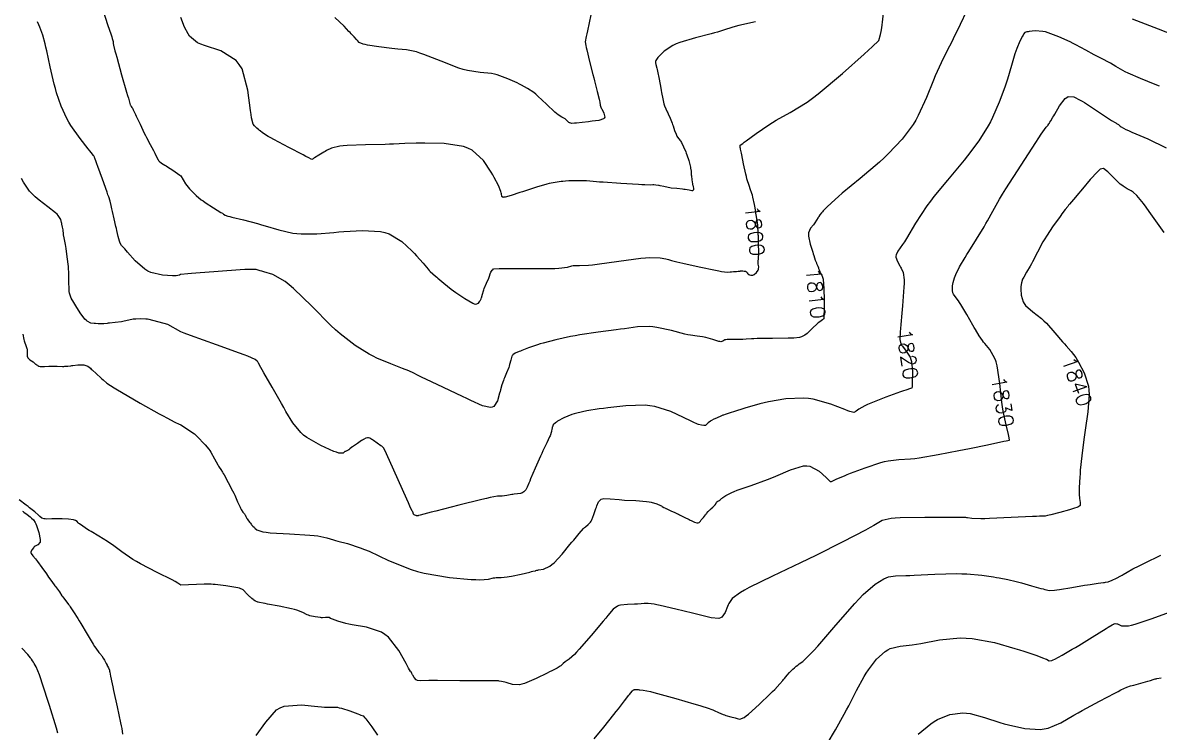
# Model space of a CAD drawing. Header units: metres. Extents: x 837477 to 838477, y 1189014 to 1191014.
# Drawn here: x 837959.8 to 838249.4, y 1189764.5 to 1189945.3 of the extents above; entities that cross this region are included whole.
import ezdxf

# ---------------------------------------------------------------- set-up
doc = ezdxf.new("R2010")
doc.units = ezdxf.units.M
doc.header["$LTSCALE"] = 0.3
doc.layers.add('COTAS 10', color=1, linetype='Continuous')
doc.styles.get("Standard").update_dxf_attribs({"font": 'simplex.shx'})

msp = doc.modelspace()

# ---------------------------------------------------------------- linework, layer by layer
at = {"layer": 'COTAS 10'}
for points, elevation in [([(838200.23, 1189948.242), (838198.599, 1189944.812), (838196.851, 1189941.196), (838196.385, 1189940.248), (838195.926, 1189939.324), (838194.333, 1189936.181), (838192.733, 1189932.828), (838192.271, 1189931.771), (838191.8, 1189930.659), (838190.027, 1189926.181), (838187.967, 1189921.608), (838187.314, 1189920.436), (838186.627, 1189919.305), (838183.846, 1189915.563), (838180.373, 1189911.915), (838179.249, 1189910.844), (838178.053, 1189909.747), (838173.148, 1189905.563), (838168.598, 1189901.812), (838167.626, 1189900.987), (838166.779, 1189900.256), (838164.762, 1189898.386), (838163.743, 1189897.301), (838163.525, 1189897.064), (838163.335, 1189896.854), (838162.881, 1189896.326), (838162.586, 1189895.908), (838162.496, 1189895.769), (838162.403, 1189895.619), (838162.037, 1189894.991), (838161.563, 1189894.255), (838161.403, 1189894.036), (838161.23, 1189893.812), (838160.498, 1189892.949), (838159.987, 1189891.768), (838159.953, 1189891.343), (838159.966, 1189890.876), (838160.401, 1189888.835), (838160.731, 1189887.807), (838161.052, 1189886.807), (838161.201, 1189886.349), (838161.336, 1189885.935), (838161.712, 1189884.812), (838161.98, 1189884.064), (838162.047, 1189883.887), (838162.112, 1189883.722), (838162.321, 1189883.236), (838162.491, 1189882.845), (838162.53, 1189882.741), (838162.567, 1189882.639), (838162.675, 1189882.285), (838162.829, 1189881.869), (838162.896, 1189881.727), (838162.973, 1189881.573), (838163.337, 1189880.924), (838163.69, 1189879.904), (838163.76, 1189879.516), (838163.818, 1189879.083), (838163.927, 1189877.14), (838163.949, 1189875.014), (838163.952, 1189874.465), (838163.954, 1189873.933), (838163.951, 1189872.157), (838163.93, 1189870.794), (838163.92, 1189870.523), (838163.909, 1189870.297), (838163.857, 1189869.864), (838163.715, 1189869.704), (838163.649, 1189869.65), (838163.57, 1189869.591), (838163.185, 1189869.346), (838162.585, 1189868.899), (838162.368, 1189868.712), (838162.132, 1189868.5), (838161.1, 1189867.507), (838160.068, 1189866.511), (838159.831, 1189866.296), (838159.615, 1189866.107), (838159.01, 1189865.642), (838158.521, 1189865.374), (838158.377, 1189865.308), (838158.23, 1189865.246), (838157.67, 1189865.055), (838156.267, 1189864.917), (838155.589, 1189864.889), (838154.785, 1189864.866), (838150.833, 1189864.818), (838146.89, 1189864.778), (838146.092, 1189864.76), (838145.421, 1189864.738), (838144.056, 1189864.633), (838143.241, 1189864.543), (838142.917, 1189864.531), (838142.55, 1189864.524), (838140.868, 1189864.548), (838139.26, 1189864.524), (838138.941, 1189864.488), (838138.675, 1189864.44), (838138.169, 1189864.158), (838137.678, 1189863.991), (838137.422, 1189864.015), (838137.115, 1189864.068), (838135.57, 1189864.515), (838133.819, 1189865.041), (838133.38, 1189865.145), (838132.962, 1189865.232), (838131.622, 1189865.393), (838129.877, 1189865.642), (838129.204, 1189865.784), (838128.45, 1189865.957), (838125.039, 1189866.845), (838121.309, 1189867.648), (838120.353, 1189867.769), (838119.429, 1189867.844), (838116.371, 1189867.749), (838113.109, 1189867.311), (838112.057, 1189867.171), (838110.94, 1189867.023), (838106.371, 1189866.42), (838101.68, 1189865.725), (838100.486, 1189865.519), (838099.338, 1189865.308), (838095.572, 1189864.494), (838092.402, 1189863.661), (838091.63, 1189863.437), (838090.903, 1189863.216), (838088.659, 1189862.44), (838086.956, 1189861.776), (838086.57, 1189861.625), (838086.221, 1189861.487), (838085.273, 1189861.11), (838084.666, 1189860.662), (838084.533, 1189860.481), (838084.415, 1189860.274), (838084.115, 1189859.321), (838083.83, 1189858.148), (838083.721, 1189857.802), (838083.599, 1189857.448), (838083.052, 1189856.095), (838082.485, 1189854.757), (838082.351, 1189854.412), (838082.227, 1189854.078), (838081.864, 1189852.967), (838081.509, 1189851.721), (838081.39, 1189851.302), (838081.263, 1189850.851), (838080.732, 1189848.957), (838079.795, 1189847.478), (838079.412, 1189847.288), (838078.975, 1189847.194), (838076.952, 1189847.648), (838073.977, 1189849.016), (838072.94, 1189849.497), (838071.81, 1189850.023), (838066.961, 1189852.295), (838062.431, 1189854.438), (838061.503, 1189854.883), (838060.716, 1189855.264), (838059.051, 1189856.105), (838057.756, 1189856.701), (838057.203, 1189856.928), (838056.564, 1189857.182), (838053.554, 1189858.322), (838049.999, 1189859.841), (838049.017, 1189860.334), (838048.036, 1189860.858), (838044.503, 1189863.014), (838040.657, 1189865.983), (838039.479, 1189867.021), (838038.252, 1189868.151), (838033.413, 1189873.014), (838028.749, 1189877.58), (838027.632, 1189878.524), (838026.592, 1189879.33), (838023.463, 1189881.084), (838021.207, 1189881.8), (838020.716, 1189881.951), (838020.283, 1189882.082), (838019.202, 1189882.385), (838017.292, 1189882.415), (838016.336, 1189882.374), (838015.196, 1189882.312), (838009.536, 1189881.908), (838003.887, 1189881.44), (838002.754, 1189881.338), (838001.807, 1189881.246), (838000, 1189881.143), (837999.937, 1189881.131), (837999.669, 1189880.954), (837998.852, 1189880.785), (837998.428, 1189880.775), (837997.919, 1189880.78), (837995.366, 1189880.927), (837992.41, 1189881.641), (837991.647, 1189882.003), (837990.907, 1189882.436), (837988.432, 1189884.594), (837986.487, 1189886.785), (837986.082, 1189887.238), (837985.734, 1189887.626), (837984.957, 1189888.474), (837984.577, 1189889.084), (837984.478, 1189889.321), (837984.383, 1189889.589), (837984.064, 1189890.802), (837983.724, 1189892.352), (837983.616, 1189892.831), (837983.501, 1189893.333), (837983.033, 1189895.326), (837982.604, 1189897.138), (837982.514, 1189897.525), (837982.437, 1189897.863), (837982.259, 1189898.671), (837982.163, 1189899.139), (837982.137, 1189899.262), (837982.111, 1189899.383), (837982.019, 1189899.797), (837981.664, 1189900.898), (837981.473, 1189901.452), (837981.241, 1189902.114), (837980.066, 1189905.403), (837978.895, 1189908.649), (837978.666, 1189909.284), (837978.477, 1189909.804), (837978.138, 1189910.727), (837978.063, 1189910.901), (837978.041, 1189910.949), (837978.018, 1189910.996), (837977.93, 1189911.164), (837977.847, 1189911.313), (837977.827, 1189911.347), (837977.808, 1189911.379), (837977.751, 1189911.469), (837977.202, 1189912.174), (837976.874, 1189912.593), (837976.468, 1189913.109), (837974.367, 1189915.78), (837972.041, 1189919.05), (837971.494, 1189919.944), (837970.989, 1189920.832), (837969.517, 1189923.994), (837968.365, 1189927.431), (837968.062, 1189928.491), (837967.766, 1189929.599), (837966.754, 1189933.994), (837965.878, 1189938.101), (837965.668, 1189939.028), (837965.471, 1189939.862), (837964.876, 1189942.116), (837964.146, 1189944.099), (837963.864, 1189944.763), (837963.547, 1189945.477)], 1810), ([(837980.316, 1189948.067), (837981.39, 1189944.845), (837982.264, 1189942.227), (837982.429, 1189941.707), (837982.562, 1189941.275), (837982.767, 1189940.454), (837982.776, 1189940.166), (837982.785, 1189940.069), (837982.797, 1189939.966), (837982.865, 1189939.532), (837983.238, 1189938.087), (837983.442, 1189937.346), (837983.691, 1189936.456), (837984.952, 1189932.011), (837986.214, 1189927.598), (837986.462, 1189926.728), (837986.667, 1189926.011), (837987.04, 1189924.695), (837987.147, 1189924.388), (837987.183, 1189924.308), (837987.222, 1189924.23), (837987.389, 1189923.966), (837987.581, 1189923.675), (837987.636, 1189923.581), (837987.692, 1189923.481), (837987.903, 1189923.067), (837988.301, 1189922.231), (837988.476, 1189921.863), (837988.678, 1189921.437), (837989.641, 1189919.406), (837990.738, 1189917.143), (837991.025, 1189916.569), (837991.304, 1189916.019), (837992.253, 1189914.226), (837993.042, 1189912.746), (837993.221, 1189912.393), (837993.384, 1189912.065), (837993.827, 1189911.085), (837994.23, 1189910.343), (837994.367, 1189910.164), (837994.514, 1189909.998), (837995.137, 1189909.494), (837996, 1189908.961), (837996.299, 1189908.776), (837996.623, 1189908.574), (837998.012, 1189907.71), (837999.814, 1189906.433), (838000, 1189906.286), (838001.26, 1189904.222), (838002.266, 1189902.957), (838002.552, 1189902.631), (838002.84, 1189902.315), (838003.906, 1189901.26), (838005.248, 1189900.179), (838005.711, 1189899.847), (838006.213, 1189899.5), (838008.353, 1189898.126), (838010.273, 1189896.938), (838010.636, 1189896.707), (838010.926, 1189896.52), (838011.362, 1189896.197), (838012.044, 1189895.989), (838012.488, 1189895.874), (838013.044, 1189895.733), (838015.975, 1189895.014), (838019.585, 1189894.088), (838020.569, 1189893.816), (838021.547, 1189893.537), (838025.019, 1189892.476), (838028.589, 1189891.656), (838029.627, 1189891.53), (838030.688, 1189891.447), (838034.698, 1189891.514), (838039.015, 1189891.857), (838040.268, 1189891.948), (838041.546, 1189892.039), (838046.373, 1189892.354), (838050.942, 1189892.104), (838052.059, 1189891.838), (838053.111, 1189891.486), (838056.373, 1189889.506), (838058.938, 1189887.114), (838059.55, 1189886.503), (838060.12, 1189885.915), (838061.828, 1189883.974), (838063.069, 1189882.464), (838063.345, 1189882.147), (838063.592, 1189881.873), (838064.241, 1189881.249), (838064.95, 1189880.681), (838065.236, 1189880.443), (838065.559, 1189880.17), (838067.048, 1189878.893), (838068.925, 1189877.376), (838069.492, 1189876.951), (838070.081, 1189876.525), (838072.381, 1189874.97), (838074.408, 1189873.833), (838074.824, 1189873.671), (838075.178, 1189873.575), (838075.933, 1189873.778), (838076.236, 1189874.337), (838076.304, 1189874.465), (838076.366, 1189874.582), (838076.533, 1189874.909), (838076.663, 1189875.244), (838076.7, 1189875.367), (838076.739, 1189875.502), (838076.886, 1189876.1), (838077.141, 1189876.943), (838077.248, 1189877.234), (838077.371, 1189877.549), (838077.944, 1189878.893), (838078.502, 1189880.17), (838078.614, 1189880.443), (838078.707, 1189880.681), (838078.893, 1189881.249), (838078.983, 1189881.569), (838079.016, 1189881.652), (838079.053, 1189881.731), (838079.216, 1189881.996), (838079.401, 1189882.229), (838079.451, 1189882.289), (838079.502, 1189882.348), (838079.683, 1189882.543), (838081.146, 1189882.665), (838082.005, 1189882.678), (838083.061, 1189882.682), (838088.513, 1189882.619), (838094.151, 1189882.606), (838095.324, 1189882.642), (838096.328, 1189882.694), (838098.556, 1189883.025), (838099.713, 1189883.353), (838100.043, 1189883.404), (838100.377, 1189883.437), (838101.616, 1189883.411), (838103.92, 1189883.493), (838104.925, 1189883.595), (838106.089, 1189883.73), (838111.616, 1189884.502), (838117.23, 1189885.24), (838118.448, 1189885.353), (838119.52, 1189885.428), (838122.175, 1189885.369), (838123.651, 1189885.079), (838123.979, 1189885.007), (838124.272, 1189884.939), (838125.042, 1189884.724), (838126.454, 1189884.354), (838127.153, 1189884.187), (838127.986, 1189883.993), (838132.105, 1189883.063), (838136.254, 1189882.184), (838137.105, 1189882.022), (838137.827, 1189881.896), (838139.36, 1189881.736), (838140.01, 1189881.796), (838140.175, 1189881.808), (838140.334, 1189881.819), (838140.855, 1189881.844), (838141.332, 1189881.867), (838141.464, 1189881.876), (838141.595, 1189881.887), (838142.067, 1189881.94), (838142.483, 1189881.992), (838142.579, 1189882.003), (838142.667, 1189882.013), (838142.914, 1189882.034), (838143.133, 1189882.037), (838143.203, 1189882.035), (838143.276, 1189882.032), (838143.574, 1189882.009), (838143.857, 1189881.954), (838143.922, 1189881.929), (838143.981, 1189881.902), (838144.144, 1189881.77), (838144.275, 1189881.605), (838144.314, 1189881.557), (838144.354, 1189881.507), (838144.507, 1189881.315), (838144.728, 1189881.134), (838144.812, 1189881.091), (838144.905, 1189881.05), (838145.319, 1189880.927), (838145.819, 1189880.965), (838145.966, 1189881.026), (838146.116, 1189881.108), (838146.69, 1189881.589), (838147.145, 1189882.197), (838147.22, 1189882.36), (838147.273, 1189882.521), (838147.283, 1189883.083), (838147.193, 1189883.766), (838147.184, 1189884.004), (838147.184, 1189884.035), (838147.181, 1189884.262), (838147.226, 1189885.369), (838147.292, 1189886.458), (838147.302, 1189886.705), (838147.309, 1189886.928), (838147.303, 1189887.538), (838147.275, 1189888.132), (838147.268, 1189888.345), (838147.261, 1189888.581), (838147.237, 1189889.608), (838147.212, 1189890.708), (838147.204, 1189890.988), (838147.197, 1189891.259), (838147.167, 1189892.149), (838147.105, 1189893.071), (838147.077, 1189893.361), (838147.044, 1189893.666), (838146.885, 1189894.893), (838146.668, 1189896.323), (838146.597, 1189896.757), (838146.523, 1189897.206), (838146.217, 1189898.964), (838145.818, 1189900.8), (838145.685, 1189901.298), (838145.542, 1189901.793), (838145.155, 1189902.926), (838144.943, 1189903.543), (838144.308, 1189905.475), (838144.142, 1189906.083), (838143.98, 1189906.723), (838143.431, 1189909.301), (838143.001, 1189911.57), (838142.914, 1189912.015), (838142.841, 1189912.382), (838142.694, 1189913.045), (838142.648, 1189913.167), (838142.64, 1189913.193), (838142.632, 1189913.215), (838142.618, 1189913.264), (838142.614, 1189913.337), (838142.612, 1189913.374), (838142.61, 1189913.419), (838142.602, 1189913.642), (838142.595, 1189913.868), (838142.594, 1189913.915), (838142.594, 1189913.956), (838142.595, 1189914.044), (838143.217, 1189914.531), (838143.608, 1189914.823), (838144.094, 1189915.183), (838146.639, 1189917.049), (838149.897, 1189919.27), (838150.833, 1189919.852), (838151.784, 1189920.421), (838155.339, 1189922.359), (838159.601, 1189925.017), (838160.997, 1189926.039), (838162.487, 1189927.185), (838168.649, 1189932.359), (838174.184, 1189937.291), (838175.279, 1189938.285), (838176.183, 1189939.117), (838177.869, 1189940.78), (838178.348, 1189942.312), (838178.492, 1189943.062), (838178.641, 1189943.953), (838179.22, 1189948.345)], 1800), ([(838146.512, 1189945.529), (838142.19, 1189944.524), (838141.269, 1189944.292), (838140.466, 1189944.08), (838138.563, 1189943.478), (838136.753, 1189942.877), (838136.01, 1189942.666), (838135.162, 1189942.435), (838131.227, 1189941.437), (838127.186, 1189940.224), (838126.271, 1189939.856), (838125.445, 1189939.476), (838123.199, 1189937.989), (838121.852, 1189936.668), (838121.593, 1189936.393), (838121.383, 1189936.156), (838121.037, 1189935.627), (838121.021, 1189935.359), (838121.02, 1189935.287), (838121.021, 1189935.216), (838121.035, 1189934.965), (838121.056, 1189934.763), (838121.062, 1189934.722), (838121.067, 1189934.687), (838121.084, 1189934.616), (838121.11, 1189934.552), (838121.121, 1189934.522), (838121.134, 1189934.487), (838121.194, 1189934.315), (838121.347, 1189933.66), (838121.418, 1189933.32), (838121.502, 1189932.911), (838121.911, 1189930.861), (838122.353, 1189928.575), (838122.458, 1189928.017), (838122.556, 1189927.492), (838122.848, 1189925.866), (838123.114, 1189924.614), (838123.195, 1189924.325), (838123.279, 1189924.06), (838123.612, 1189923.312), (838124, 1189922.589), (838124.12, 1189922.34), (838124.244, 1189922.069), (838124.737, 1189920.918), (838125.23, 1189919.661), (838125.355, 1189919.325), (838125.475, 1189918.994), (838125.865, 1189917.841), (838126.236, 1189916.847), (838126.344, 1189916.616), (838126.455, 1189916.405), (838126.871, 1189915.803), (838127.33, 1189915.188), (838127.467, 1189914.968), (838127.608, 1189914.727), (838128.152, 1189913.68), (838128.699, 1189912.416), (838128.842, 1189912.039), (838128.982, 1189911.65), (838129.453, 1189910.146), (838129.816, 1189908.769), (838129.886, 1189908.459), (838129.944, 1189908.181), (838130.047, 1189907.435), (838130.093, 1189906.769), (838130.116, 1189906.541), (838130.143, 1189906.294), (838130.276, 1189905.245), (838130.425, 1189904.251), (838130.462, 1189904.039), (838130.497, 1189903.854), (838130.609, 1189903.415), (838130.682, 1189903.146), (838130.693, 1189903.069), (838130.7, 1189902.99), (838130.692, 1189902.696), (838130.499, 1189902.493), (838130.39, 1189902.473), (838130.256, 1189902.468), (838129.569, 1189902.578), (838128.578, 1189902.772), (838128.252, 1189902.819), (838127.904, 1189902.865), (838126.464, 1189903.007), (838124.984, 1189903.159), (838124.611, 1189903.211), (838124.255, 1189903.267), (838123.104, 1189903.504), (838122.16, 1189903.727), (838121.935, 1189903.774), (838121.726, 1189903.816), (838121.099, 1189903.914), (838120.577, 1189903.949), (838120.432, 1189903.949), (838120.288, 1189903.947), (838119.768, 1189903.906), (838118.283, 1189903.926), (838117.531, 1189903.962), (838116.63, 1189904.01), (838112.143, 1189904.294), (838107.622, 1189904.607), (838106.7, 1189904.674), (838105.92, 1189904.733), (838104.297, 1189904.876), (838103.39, 1189904.95), (838103.063, 1189904.966), (838102.702, 1189904.979), (838101.124, 1189905.01), (838099.57, 1189905.008), (838099.224, 1189905.001), (838098.914, 1189904.991), (838098.102, 1189904.928), (838097.419, 1189904.841), (838097.191, 1189904.815), (838096.946, 1189904.788), (838095.922, 1189904.686), (838094.421, 1189904.413), (838093.875, 1189904.28), (838093.274, 1189904.121), (838090.636, 1189903.337), (838087.829, 1189902.446), (838087.122, 1189902.219), (838086.445, 1189902.001), (838084.254, 1189901.286), (838082.668, 1189900.837), (838082.373, 1189900.786), (838082.14, 1189900.768), (838081.817, 1189900.971), (838081.738, 1189901.652), (838081.657, 1189901.935), (838081.552, 1189902.259), (838080.962, 1189903.771), (838079.918, 1189905.834), (838079.526, 1189906.505), (838079.089, 1189907.22), (838077.14, 1189910.162), (838074.243, 1189912.788), (838073.209, 1189913.304), (838072.075, 1189913.728), (838067.14, 1189914.495), (838062.204, 1189914.597), (838061.069, 1189914.601), (838060.034, 1189914.596), (838057.136, 1189914.491), (838054.238, 1189914.335), (838053.204, 1189914.298), (838052.069, 1189914.263), (838047.136, 1189914.157), (838042.402, 1189913.972), (838041.393, 1189913.888), (838040.515, 1189913.789), (838038.436, 1189913.31), (838037.194, 1189912.688), (838036.844, 1189912.499), (838036.491, 1189912.302), (838035.194, 1189911.528), (838034.126, 1189910.863), (838033.916, 1189910.735), (838033.744, 1189910.631), (838033.436, 1189910.457), (838032.492, 1189910.913), (838031.92, 1189911.205), (838031.213, 1189911.57), (838027.535, 1189913.489), (838023.739, 1189915.513), (838022.956, 1189915.944), (838022.291, 1189916.319), (838020.858, 1189917.208), (838020.232, 1189917.706), (838020.075, 1189917.835), (838019.926, 1189917.96), (838019.444, 1189918.381), (838019.03, 1189918.785), (838018.923, 1189918.9), (838018.82, 1189919.015), (838018.475, 1189919.444), (838018.074, 1189921.037), (838017.935, 1189921.888), (838017.784, 1189922.916), (838017.139, 1189928.107), (838015.634, 1189933.504), (838014.94, 1189934.661), (838014.127, 1189935.672), (838010.193, 1189938.107), (838006.08, 1189939.486), (838005.155, 1189939.832), (838004.322, 1189940.161), (838002.251, 1189941.868), (838001.925, 1189942.408), (838000.984, 1189944.111), (838000, 1189946.597)], 1790), ([(838104.517, 1189947.304), (838103.638, 1189943.215), (838103.466, 1189942.402), (838103.326, 1189941.727), (838103.078, 1189940.44), (838103.22, 1189939.435), (838103.326, 1189938.938), (838103.46, 1189938.345), (838104.181, 1189935.414), (838105.03, 1189932.083), (838105.244, 1189931.238), (838105.449, 1189930.426), (838106.114, 1189927.777), (838106.607, 1189925.757), (838106.704, 1189925.343), (838106.783, 1189924.992), (838106.927, 1189924.247), (838107.086, 1189923.733), (838107.175, 1189923.527), (838107.284, 1189923.294), (838107.838, 1189922.221), (838108.053, 1189921.174), (838107.947, 1189920.957), (838107.77, 1189920.771), (838106.532, 1189920.363), (838104.843, 1189920.164), (838104.381, 1189920.11), (838103.922, 1189920.057), (838102.286, 1189919.868), (838100.894, 1189919.719), (838100.589, 1189919.69), (838100.319, 1189919.667), (838099.634, 1189919.632), (838099.173, 1189919.737), (838099.044, 1189919.803), (838098.915, 1189919.885), (838098.443, 1189920.313), (838097.95, 1189920.772), (838097.808, 1189920.874), (838097.662, 1189920.964), (838097.115, 1189921.198), (838096.178, 1189921.802), (838095.787, 1189922.126), (838095.338, 1189922.518), (838093.244, 1189924.499), (838091.002, 1189926.596), (838090.461, 1189927.06), (838089.954, 1189927.474), (838088.408, 1189928.551), (838086.83, 1189929.385), (838086.303, 1189929.646), (838085.736, 1189929.92), (838083.361, 1189931.017), (838080.683, 1189931.981), (838079.926, 1189932.17), (838079.162, 1189932.325), (838076.343, 1189932.607), (838073.068, 1189933.081), (838072.015, 1189933.357), (838070.899, 1189933.697), (838066.343, 1189935.447), (838061.973, 1189937.206), (838060.975, 1189937.55), (838060.068, 1189937.832), (838057.556, 1189938.338), (838055.314, 1189938.518), (838054.578, 1189938.596), (838053.791, 1189938.685), (838050.532, 1189939.11), (838047.58, 1189939.591), (838046.986, 1189939.717), (838046.49, 1189939.84), (838045.508, 1189940.254), (838045.099, 1189940.705), (838044.964, 1189940.851), (838044.82, 1189941.005), (838044.222, 1189941.636), (838043.432, 1189942.477), (838043.167, 1189942.764), (838042.883, 1189943.074), (838041.69, 1189944.387), (838039.313, 1189946.618)], 1780), ([(838255.049, 1189941.317), (838249.179, 1189943.656), (838242.577, 1189946.219)], 1810), ([(838249.4, 1189929.117), (838248.325, 1189929.555), (838244.6, 1189931.07), (838241.436, 1189932.429), (838240.715, 1189932.767), (838240.062, 1189933.089), (838238.261, 1189934.116), (838236.952, 1189934.955), (838236.608, 1189935.158), (838236.273, 1189935.349), (838235.126, 1189935.934), (838233.775, 1189936.601), (838233.309, 1189936.844), (838232.804, 1189937.112), (838230.65, 1189938.288), (838228.13, 1189939.627), (838227.394, 1189939.997), (838226.641, 1189940.367), (838223.785, 1189941.699), (838221.05, 1189942.735), (838220.373, 1189942.917), (838219.732, 1189943.054), (838217.708, 1189943.172), (838216.219, 1189943.003), (838215.915, 1189942.958), (838215.658, 1189942.916), (838215.121, 1189942.77), (838214.783, 1189942.354), (838214.652, 1189942.14), (838214.504, 1189941.883), (838213.835, 1189940.6), (838213.032, 1189938.692), (838212.8, 1189938.041), (838212.564, 1189937.338), (838211.678, 1189934.356), (838210.651, 1189930.905), (838210.326, 1189929.906), (838209.984, 1189928.888), (838208.604, 1189925.053), (838206.889, 1189921.133), (838206.336, 1189920.06), (838205.749, 1189918.993), (838203.348, 1189915.187), (838200.529, 1189911.36), (838199.68, 1189910.28), (838198.8, 1189909.191), (838195.37, 1189905.187), (838191.922, 1189901.025), (838191.03, 1189899.837), (838190.165, 1189898.634), (838187.269, 1189894.163), (838184.927, 1189890.297), (838184.412, 1189889.476), (838183.955, 1189888.764), (838182.787, 1189887.091), (838182.281, 1189886.095), (838182.241, 1189885.808), (838182.246, 1189885.517), (838182.625, 1189884.426), (838183.25, 1189883.321), (838183.409, 1189883.02), (838183.562, 1189882.722), (838184.063, 1189881.664), (838184.328, 1189879.719), (838184.331, 1189878.861), (838184.305, 1189877.866), (838183.957, 1189873.118), (838183.788, 1189871.271), (838183.522, 1189868.368), (838183.44, 1189867.371), (838183.376, 1189866.511), (838183.283, 1189864.557), (838183.541, 1189863.462), (838183.698, 1189863.145), (838183.892, 1189862.822), (838184.902, 1189861.605), (838185.901, 1189860.041), (838186.088, 1189859.5), (838186.236, 1189858.912), (838186.45, 1189856.397), (838186.406, 1189853.219), (838186.395, 1189852.451), (838186.33, 1189852.226), (838186.29, 1189852.179), (838186.24, 1189852.14), (838185.982, 1189852.054), (838184.822, 1189851.686), (838184.204, 1189851.469), (838183.457, 1189851.202), (838179.688, 1189849.82), (838175.828, 1189848.32), (838175.024, 1189847.978), (838174.335, 1189847.668), (838172.799, 1189846.816), (838172.13, 1189846.286), (838171.986, 1189846.18), (838171.86, 1189846.091), (838171.557, 1189845.916), (838170.54, 1189846.209), (838169.965, 1189846.416), (838169.262, 1189846.678), (838165.66, 1189848.075), (838161.204, 1189849.351), (838159.962, 1189849.535), (838158.717, 1189849.646), (838154.189, 1189849.436), (838149.827, 1189848.658), (838148.686, 1189848.41), (838147.575, 1189848.148), (838143.8, 1189847.087), (838140.84, 1189846.134), (838140.241, 1189845.941), (838139.738, 1189845.779), (838138.719, 1189845.447), (838138.285, 1189845.292), (838138.152, 1189845.24), (838138.012, 1189845.185), (838137.456, 1189844.953), (838136.854, 1189844.69), (838136.684, 1189844.614), (838136.514, 1189844.537), (838135.886, 1189844.249), (838135.279, 1189843.928), (838135.121, 1189843.83), (838134.967, 1189843.728), (838134.446, 1189843.328), (838134.036, 1189842.968), (838133.952, 1189842.892), (838133.881, 1189842.825), (838133.73, 1189842.669), (838133.529, 1189842.621), (838133.425, 1189842.624), (838133.302, 1189842.633), (838132.685, 1189842.722), (838131.931, 1189842.909), (838131.721, 1189842.98), (838131.51, 1189843.059), (838130.743, 1189843.413), (838129.375, 1189844.087), (838128.785, 1189844.368), (838128.104, 1189844.69), (838124.879, 1189846.19), (838120.805, 1189847.496), (838119.588, 1189847.695), (838118.332, 1189847.823), (838113.473, 1189847.696), (838108.83, 1189847.136), (838107.71, 1189846.99), (838106.662, 1189846.849), (838103.473, 1189846.371), (838100.919, 1189845.821), (838100.27, 1189845.634), (838099.646, 1189845.431), (838097.606, 1189844.571), (838096.054, 1189843.711), (838095.738, 1189843.509), (838095.471, 1189843.322), (838094.92, 1189842.774), (838094.726, 1189842.33), (838094.685, 1189842.208), (838094.649, 1189842.087), (838094.565, 1189841.656), (838094.516, 1189841.268), (838094.503, 1189841.175), (838094.489, 1189841.087), (838094.437, 1189840.821), (838094.225, 1189840.292), (838094.111, 1189840.038), (838093.972, 1189839.738), (838093.267, 1189838.268), (838092.297, 1189836.194), (838091.99, 1189835.514), (838091.667, 1189834.786), (838090.362, 1189831.775), (838089.184, 1189829.011), (838088.94, 1189828.44), (838088.732, 1189827.953), (838088.28, 1189826.893), (838088.021, 1189826.407), (838087.935, 1189826.281), (838087.844, 1189826.159), (838087.462, 1189825.749), (838086.961, 1189825.429), (838086.794, 1189825.364), (838086.615, 1189825.308), (838085.868, 1189825.192), (838084.944, 1189825.108), (838084.654, 1189825.073), (838084.349, 1189825.033), (838083.124, 1189824.845), (838081.951, 1189824.672), (838081.678, 1189824.641), (838081.429, 1189824.618), (838080.718, 1189824.594), (838078.864, 1189824.259), (838077.894, 1189824.039), (838076.726, 1189823.764), (838070.857, 1189822.313), (838064.998, 1189820.826), (838063.835, 1189820.528), (838062.872, 1189820.281), (838061.056, 1189819.801), (838060.611, 1189819.679), (838060.512, 1189819.657), (838060.425, 1189819.641), (838060.199, 1189819.623), (838060.028, 1189819.658), (838059.975, 1189819.675), (838059.92, 1189819.695), (838059.703, 1189819.791), (838059.514, 1189819.889), (838059.478, 1189819.909), (838059.448, 1189819.927), (838059.397, 1189819.969), (838059.392, 1189819.993), (838059.39, 1189820.005), (838059.388, 1189820.027), (838059.38, 1189820.056), (838059.375, 1189820.067), (838059.369, 1189820.079), (838059.336, 1189820.133), (838059.3, 1189820.194), (838059.291, 1189820.21), (838059.283, 1189820.225), (838059.258, 1189820.28), (838059.237, 1189820.341), (838059.231, 1189820.361), (838059.225, 1189820.383), (838059.201, 1189820.472), (838059.158, 1189820.583), (838059.14, 1189820.618), (838059.119, 1189820.655), (838059.021, 1189820.805), (838058.397, 1189822.125), (838058.045, 1189822.9), (838057.615, 1189823.852), (838055.416, 1189828.769), (838053.207, 1189833.704), (838052.771, 1189834.668), (838052.411, 1189835.457), (838051.748, 1189836.853), (838051.391, 1189837.209), (838051.225, 1189837.343), (838051.03, 1189837.491), (838050.082, 1189838.156), (838049.1, 1189838.811), (838048.883, 1189838.954), (838048.691, 1189839.08), (838048.196, 1189839.396), (838047.834, 1189839.522), (838047.725, 1189839.527), (838047.613, 1189839.521), (838047.176, 1189839.392), (838046.57, 1189839.065), (838046.351, 1189838.934), (838046.109, 1189838.784), (838045.052, 1189838.096), (838044.027, 1189837.395), (838043.807, 1189837.238), (838043.614, 1189837.097), (838043.144, 1189836.718), (838042.84, 1189836.474), (838042.752, 1189836.417), (838042.661, 1189836.365), (838042.319, 1189836.216), (838041.959, 1189836.044), (838041.858, 1189835.978), (838041.757, 1189835.903), (838041.383, 1189835.565), (838040.282, 1189835.628), (838039.722, 1189835.807), (838039.051, 1189836.055), (838035.703, 1189837.532), (838032.129, 1189839.591), (838031.315, 1189840.206), (838030.577, 1189840.84), (838028.544, 1189843.291), (838026.804, 1189846.252), (838026.25, 1189847.207), (838025.665, 1189848.221), (838023.291, 1189852.372), (838021.198, 1189856.074), (838020.789, 1189856.805), (838020.455, 1189857.409), (838019.867, 1189858.526), (838019.667, 1189858.84), (838019.579, 1189858.938), (838019.476, 1189859.039), (838018.982, 1189859.445), (838017.112, 1189860.284), (838016.14, 1189860.66), (838014.972, 1189861.098), (838009.116, 1189863.196), (838002.516, 1189865.577), (838000.879, 1189866.194), (838000, 1189866.532), (837996.741, 1189868.379), (837991.967, 1189869.677), (837991.539, 1189869.712), (837991.127, 1189869.743), (837989.769, 1189869.806), (837988.553, 1189869.774), (837988.23, 1189869.744), (837987.913, 1189869.705), (837986.819, 1189869.488), (837985.642, 1189869.226), (837985.273, 1189869.159), (837984.885, 1189869.094), (837983.326, 1189868.88), (837981.858, 1189868.712), (837981.527, 1189868.677), (837981.228, 1189868.647), (837980.423, 1189868.578), (837979.835, 1189868.553), (837979.674, 1189868.55), (837979.514, 1189868.549), (837978.941, 1189868.56), (837978.317, 1189868.599), (837978.125, 1189868.615), (837977.924, 1189868.633), (837977.129, 1189868.718), (837976.193, 1189869.187), (837975.903, 1189869.447), (837975.6, 1189869.764), (837974.394, 1189871.378), (837973.253, 1189873.157), (837972.99, 1189873.577), (837972.751, 1189873.966), (837972.082, 1189875.111), (837971.675, 1189876.336), (837971.603, 1189876.776), (837971.547, 1189877.259), (837971.489, 1189879.369), (837971.463, 1189881.778), (837971.428, 1189882.451), (837971.38, 1189883.126), (837971.108, 1189885.583), (837970.782, 1189887.766), (837970.701, 1189888.268), (837970.625, 1189888.726), (837970.382, 1189890.008), (837970.21, 1189890.877), (837970.178, 1189891.074), (837970.153, 1189891.252), (837970.117, 1189891.738), (837970.092, 1189892.178), (837970.073, 1189892.327), (837970.049, 1189892.488), (837969.918, 1189893.171), (837969.746, 1189893.939), (837969.695, 1189894.154), (837969.644, 1189894.37), (837969.45, 1189895.159), (837968.817, 1189896.139), (837968.488, 1189896.475), (837968.093, 1189896.84), (837966.115, 1189898.389), (837963.944, 1189900.047), (837963.427, 1189900.48), (837962.947, 1189900.902), (837961.518, 1189902.33), (837959.976, 1189904.64), (837959.425, 1189905.619)], 1820), ([(837959.75, 1189865.913), (837959.997, 1189864.549), (837960.079, 1189864.224), (837960.166, 1189863.922), (837960.532, 1189863.024), (837960.832, 1189862.288), (837960.879, 1189862.088), (837960.91, 1189861.891), (837960.89, 1189861.192), (837960.845, 1189860.576), (837960.86, 1189860.43), (837960.887, 1189860.295), (837961.086, 1189859.896), (837961.398, 1189859.578), (837961.497, 1189859.494), (837961.6, 1189859.411), (837962.02, 1189859.125), (837962.414, 1189858.865), (837962.502, 1189858.798), (837962.581, 1189858.734), (837962.79, 1189858.524), (837962.953, 1189858.342), (837963.002, 1189858.296), (837963.054, 1189858.251), (837963.258, 1189858.108), (837963.477, 1189857.978), (837963.539, 1189857.943), (837963.601, 1189857.909), (837963.829, 1189857.785), (837964.198, 1189857.699), (837964.35, 1189857.688), (837964.522, 1189857.682), (837965.325, 1189857.706), (837966.392, 1189857.745), (837966.731, 1189857.749), (837967.09, 1189857.749), (837968.545, 1189857.726), (837969.926, 1189857.708), (837970.238, 1189857.712), (837970.52, 1189857.72), (837971.283, 1189857.782), (837972.012, 1189857.88), (837972.272, 1189857.911), (837972.558, 1189857.944), (837973.799, 1189858.074), (837975.04, 1189858.112), (837975.325, 1189858.086), (837975.585, 1189858.045), (837976.314, 1189857.764), (837976.994, 1189857.235), (837977.224, 1189857.036), (837977.472, 1189856.815), (837978.516, 1189855.828), (837979.634, 1189854.775), (837979.929, 1189854.512), (837980.216, 1189854.261), (837981.198, 1189853.457), (837983.074, 1189852.236), (837983.926, 1189851.722), (837984.921, 1189851.131), (837989.713, 1189848.363), (837994.548, 1189845.636), (837995.571, 1189845.071), (837996.457, 1189844.588), (837998.514, 1189843.532), (837999.575, 1189843.02), (837999.832, 1189842.881), (838000, 1189842.785), (838003.511, 1189840.49), (838003.806, 1189840.24), (838004.062, 1189840.015), (838004.653, 1189839.411), (838005.096, 1189838.883), (838005.257, 1189838.706), (838005.436, 1189838.517), (838006.22, 1189837.721), (838007.133, 1189836.643), (838007.393, 1189836.275), (838007.656, 1189835.877), (838008.628, 1189834.187), (838009.474, 1189832.617), (838009.656, 1189832.294), (838009.816, 1189832.02), (838010.205, 1189831.433), (838010.645, 1189830.764), (838010.836, 1189830.438), (838011.058, 1189830.05), (838012.107, 1189828.142), (838013.235, 1189825.981), (838013.506, 1189825.434), (838013.759, 1189824.91), (838014.521, 1189823.204), (838015.121, 1189821.851), (838015.271, 1189821.55), (838015.414, 1189821.28), (838015.873, 1189820.571), (838016.236, 1189820.099), (838016.318, 1189819.978), (838016.393, 1189819.863), (838016.597, 1189819.484), (838016.796, 1189819.099), (838016.867, 1189818.98), (838016.945, 1189818.855), (838017.285, 1189818.36), (838017.616, 1189817.907), (838017.689, 1189817.81), (838017.754, 1189817.724), (838017.92, 1189817.515), (838018.061, 1189817.36), (838018.111, 1189817.309), (838018.165, 1189817.255), (838018.397, 1189817.029), (838018.704, 1189816.724), (838018.806, 1189816.619), (838018.914, 1189816.506), (838019.365, 1189816.026), (838020.954, 1189815.548), (838021.78, 1189815.437), (838022.773, 1189815.334), (838027.755, 1189815.037), (838032.911, 1189814.739), (838034.014, 1189814.636), (838034.977, 1189814.524), (838037.282, 1189814.044), (838038.929, 1189813.488), (838039.476, 1189813.327), (838040.063, 1189813.164), (838042.513, 1189812.551), (838045.767, 1189811.51), (838046.861, 1189811.076), (838048.038, 1189810.58), (838052.986, 1189808.265), (838058.703, 1189805.94), (838060.366, 1189805.437), (838062.062, 1189804.996), (838068.477, 1189803.915), (838074.049, 1189803.439), (838075.215, 1189803.379), (838076.218, 1189803.35), (838078.477, 1189803.506), (838079.687, 1189803.793), (838080.029, 1189803.847), (838080.373, 1189803.889), (838081.638, 1189803.95), (838083.2, 1189804.069), (838083.731, 1189804.149), (838084.305, 1189804.248), (838086.737, 1189804.776), (838088.934, 1189805.307), (838089.36, 1189805.409), (838089.708, 1189805.492), (838090.308, 1189805.625), (838090.383, 1189805.634), (838090.401, 1189805.638), (838090.416, 1189805.642), (838090.461, 1189805.661), (838090.787, 1189805.738), (838090.98, 1189805.778), (838091.218, 1189805.827), (838092.449, 1189806.074), (838094.103, 1189806.841), (838094.607, 1189807.217), (838095.132, 1189807.665), (838097.196, 1189809.876), (838099.201, 1189812.311), (838099.688, 1189812.899), (838100.147, 1189813.451), (838101.558, 1189815.133), (838102.652, 1189816.358), (838102.91, 1189816.62), (838103.15, 1189816.85), (838103.853, 1189817.402), (838104.424, 1189818.003), (838104.58, 1189818.263), (838104.734, 1189818.564), (838105.283, 1189819.987), (838105.791, 1189821.511), (838105.921, 1189821.875), (838106.045, 1189822.213), (838106.451, 1189823.227), (838107.143, 1189823.859), (838107.447, 1189823.957), (838107.8, 1189824.022), (838109.484, 1189823.979), (838111.704, 1189823.747), (838112.396, 1189823.693), (838113.122, 1189823.644), (838116.02, 1189823.501), (838118.737, 1189823.308), (838119.347, 1189823.226), (838119.896, 1189823.132), (838121.368, 1189822.693), (838122.294, 1189822.237), (838122.5, 1189822.133), (838122.683, 1189822.039), (838123.158, 1189821.781), (838123.52, 1189821.577), (838123.632, 1189821.517), (838123.748, 1189821.456), (838124.207, 1189821.223), (838124.739, 1189820.968), (838124.902, 1189820.893), (838125.07, 1189820.816), (838125.732, 1189820.52), (838126.559, 1189820.14), (838126.831, 1189820.009), (838127.122, 1189819.868), (838128.33, 1189819.267), (838129.54, 1189818.667), (838129.833, 1189818.527), (838130.107, 1189818.399), (838130.942, 1189818.027), (838131.563, 1189817.835), (838131.701, 1189817.82), (838131.824, 1189817.822), (838132.149, 1189817.963), (838132.448, 1189818.307), (838132.555, 1189818.436), (838132.672, 1189818.58), (838133.185, 1189819.22), (838133.732, 1189819.898), (838133.87, 1189820.065), (838134.003, 1189820.224), (838134.439, 1189820.722), (838134.859, 1189821.158), (838134.982, 1189821.277), (838135.108, 1189821.395), (838135.588, 1189821.816), (838136.018, 1189822.221), (838136.113, 1189822.329), (838136.197, 1189822.435), (838136.412, 1189822.803), (838136.573, 1189823.105), (838136.623, 1189823.169), (838136.676, 1189823.225), (838136.885, 1189823.356), (838137.112, 1189823.461), (838137.175, 1189823.5), (838137.238, 1189823.544), (838137.468, 1189823.739), (838137.826, 1189824.038), (838137.969, 1189824.148), (838138.132, 1189824.27), (838138.882, 1189824.807), (838140.416, 1189825.575), (838141.074, 1189825.842), (838141.833, 1189826.133), (838145.414, 1189827.381), (838149.527, 1189828.845), (838150.621, 1189829.273), (838151.696, 1189829.71), (838155.414, 1189831.368), (838158.721, 1189832.357), (838159.537, 1189832.373), (838160.308, 1189832.277), (838162.732, 1189830.996), (838164.463, 1189829.365), (838164.797, 1189829.048), (838165.069, 1189828.79), (838165.53, 1189828.342), (838165.823, 1189828.407), (838165.989, 1189828.472), (838166.193, 1189828.557), (838167.235, 1189829.031), (838169.121, 1189829.838), (838169.856, 1189830.133), (838170.683, 1189830.458), (838174.438, 1189831.889), (838178.406, 1189833.199), (838179.368, 1189833.448), (838180.27, 1189833.647), (838183.033, 1189833.954), (838186.012, 1189834.14), (838187.05, 1189834.263), (838188.18, 1189834.418), (838193.033, 1189835.233), (838198.278, 1189836.233), (838199.656, 1189836.504), (838201.001, 1189836.773), (838205.59, 1189837.719), (838209.796, 1189838.612), (838210.342, 1189838.728), (838211.232, 1189838.917), (838211.116, 1189839.52), (838211.029, 1189839.898), (838210.918, 1189840.367), (838210.319, 1189842.822), (838209.615, 1189846.293), (838209.438, 1189847.404), (838209.269, 1189848.578), (838208.723, 1189853.359), (838208.035, 1189857.849), (838207.776, 1189858.841), (838207.695, 1189859.091), (838207.488, 1189859.724), (838206.202, 1189862.005), (838204.878, 1189863.5), (838204.566, 1189863.888), (838204.278, 1189864.263), (838203.433, 1189865.524), (838202.537, 1189867.07), (838202.216, 1189867.625), (838201.864, 1189868.236), (838200.331, 1189870.901), (838198.824, 1189873.444), (838198.488, 1189873.978), (838198.187, 1189874.438), (838197.396, 1189875.483), (838196.943, 1189876.067), (838196.855, 1189876.237), (838196.785, 1189876.409), (838196.666, 1189877.061), (838196.684, 1189877.784), (838196.698, 1189878.002), (838196.717, 1189878.227), (838196.822, 1189879.105), (838197.159, 1189880.277), (838197.325, 1189880.687), (838197.522, 1189881.135), (838198.496, 1189883.063), (838199.868, 1189885.47), (838200.317, 1189886.22), (838200.795, 1189887.006), (838202.772, 1189890.146), (838204.727, 1189893.286), (838205.192, 1189894.072), (838205.624, 1189894.822), (838206.911, 1189897.228), (838208.671, 1189900.355), (838209.402, 1189901.559), (838210.238, 1189902.909), (838214.139, 1189909.008), (838217.917, 1189914.778), (838218.675, 1189915.922), (838219.309, 1189916.869), (838220.562, 1189918.65), (838220.935, 1189919.082), (838221.014, 1189919.178), (838221.083, 1189919.264), (838221.247, 1189919.49), (838221.379, 1189919.714), (838221.429, 1189919.799), (838221.484, 1189919.893), (838221.727, 1189920.316), (838222.236, 1189921.191), (838222.458, 1189921.571), (838222.714, 1189922.011), (838223.934, 1189924.095), (838225.374, 1189925.957), (838225.769, 1189926.257), (838226.163, 1189926.463), (838227.576, 1189926.428), (838229.206, 1189925.57), (838229.737, 1189925.257), (838230.303, 1189924.912), (838232.637, 1189923.394), (838234.896, 1189921.88), (838235.416, 1189921.538), (838235.889, 1189921.229), (838237.214, 1189920.389), (838238.102, 1189919.845), (838238.3, 1189919.722), (838238.477, 1189919.612), (838238.942, 1189919.313), (838239.255, 1189919.086), (838239.336, 1189919.02), (838239.415, 1189918.953), (838239.681, 1189918.703), (838240.875, 1189918.081), (838241.54, 1189917.779), (838242.349, 1189917.422), (838246.477, 1189915.665), (838251.097, 1189913.423)], 1830), ([(838250.621, 1189891.831), (838246.832, 1189897.163), (838246.026, 1189898.263), (838245.325, 1189899.199), (838243.672, 1189901.22), (838242.709, 1189902.066), (838242.443, 1189902.262), (838242.177, 1189902.441), (838241.22, 1189902.95), (838240.135, 1189903.597), (838239.789, 1189903.864), (838239.423, 1189904.169), (838237.935, 1189905.587), (838236.531, 1189906.994), (838236.217, 1189907.292), (838235.936, 1189907.55), (838235.193, 1189908.15), (838234.341, 1189907.919), (838233.991, 1189907.653), (838233.592, 1189907.299), (838231.74, 1189905.29), (838229.769, 1189902.95), (838229.295, 1189902.387), (838228.853, 1189901.861), (838227.515, 1189900.269), (838226.494, 1189899.045), (838226.252, 1189898.751), (838226.028, 1189898.477), (838225.364, 1189897.651), (838224.565, 1189896.587), (838224.256, 1189896.163), (838223.908, 1189895.683), (838222.332, 1189893.481), (838220.605, 1189890.892), (838220.162, 1189890.167), (838219.734, 1189889.44), (838218.315, 1189886.786), (838217.087, 1189884.376), (838216.78, 1189883.803), (838216.487, 1189883.27), (838215.546, 1189881.685), (838214.829, 1189880.473), (838214.678, 1189880.176), (838214.546, 1189879.896), (838214.239, 1189879.02), (838214.118, 1189878.065), (838214.103, 1189877.735), (838214.097, 1189877.376), (838214.144, 1189875.84), (838214.664, 1189874.149), (838214.956, 1189873.691), (838215.313, 1189873.238), (838217.136, 1189871.642), (838219.366, 1189869.869), (838219.979, 1189869.304), (838220.59, 1189868.708), (838222.78, 1189866.291), (838224.734, 1189863.961), (838224.739, 1189863.955), (838225.205, 1189863.41), (838225.636, 1189862.91), (838226.918, 1189861.47), (838228.072, 1189859.945), (838228.424, 1189859.39), (838228.79, 1189858.779), (838230.229, 1189856.092), (838231.307, 1189852.696), (838231.446, 1189851.637), (838231.516, 1189850.528), (838231.189, 1189846.092), (838230.475, 1189841.472), (838230.3, 1189840.246), (838230.134, 1189839.043), (838229.617, 1189834.891), (838229.243, 1189831.22), (838229.168, 1189830.32), (838229.104, 1189829.47), (838228.976, 1189826.823), (838228.98, 1189824.83), (838229.001, 1189824.392), (838229.029, 1189824.005), (838229.202, 1189823.02), (838229.248, 1189822.435), (838229.197, 1189822.299), (838229.119, 1189822.175), (838228.606, 1189821.824), (838227.489, 1189821.455), (838227.029, 1189821.32), (838226.505, 1189821.171), (838224.068, 1189820.516), (838221.746, 1189819.917), (838221.293, 1189819.804), (838220.923, 1189819.714), (838220.274, 1189819.58), (838218.886, 1189819.525), (838218.05, 1189819.486), (838217.019, 1189819.436), (838211.662, 1189819.167), (838206.082, 1189818.931), (838204.91, 1189818.902), (838203.899, 1189818.889), (838201.595, 1189818.973), (838200.527, 1189819.12), (838200.295, 1189819.147), (838200.091, 1189819.168), (838199.585, 1189819.191), (838197.854, 1189819.188), (838196.878, 1189819.192), (838195.686, 1189819.197), (838189.585, 1189819.235), (838183.36, 1189819.14), (838182.089, 1189819.063), (838181.014, 1189818.963), (838178.77, 1189818.419), (838176.65, 1189817.173), (838175.654, 1189816.631), (838174.482, 1189816.004), (838168.77, 1189813.026), (838161.839, 1189809.531), (838159.898, 1189808.577), (838157.947, 1189807.63), (838150.822, 1189804.257), (838144.867, 1189801.351), (838143.654, 1189800.698), (838142.63, 1189800.111), (838140.506, 1189798.537), (838139.694, 1189797.296), (838139.497, 1189796.919), (838139.312, 1189796.528), (838138.744, 1189794.992), (838137.904, 1189793.796), (838137.546, 1189793.618), (838137.135, 1189793.506), (838135.202, 1189793.659), (838132.422, 1189794.354), (838131.478, 1189794.584), (838130.458, 1189794.831), (838126.142, 1189795.861), (838122.144, 1189796.777), (838121.325, 1189796.953), (838120.63, 1189797.094), (838119.157, 1189797.321), (838118.483, 1189797.304), (838118.29, 1189797.292), (838118.096, 1189797.276), (838117.374, 1189797.192), (838116.385, 1189797.109), (838116.021, 1189797.094), (838115.619, 1189797.083), (838113.843, 1189797.069), (838112.055, 1189796.888), (838111.644, 1189796.771), (838111.271, 1189796.625), (838110.228, 1189795.853), (838108.876, 1189794.242), (838108.308, 1189793.567), (838107.656, 1189792.792), (838104.601, 1189789.165), (838101.546, 1189785.633), (838100.894, 1189784.918), (838100.326, 1189784.317), (838098.975, 1189783.097), (838098.262, 1189782.635), (838098.095, 1189782.513), (838097.943, 1189782.393), (838097.507, 1189781.979), (838097.054, 1189781.563), (838096.891, 1189781.441), (838096.711, 1189781.317), (838095.928, 1189780.846), (838094.566, 1189780.132), (838094.022, 1189779.856), (838093.406, 1189779.545), (838090.575, 1189778.136), (838087.637, 1189776.917), (838086.952, 1189776.726), (838086.323, 1189776.598), (838084.516, 1189776.665), (838083.217, 1189777.077), (838082.908, 1189777.166), (838082.621, 1189777.245), (838081.767, 1189777.442), (838081.13, 1189777.539), (838080.979, 1189777.556), (838080.84, 1189777.568), (838080.43, 1189777.573), (838078.804, 1189777.563), (838077.898, 1189777.565), (838076.795, 1189777.57), (838071.164, 1189777.606), (838065.421, 1189777.635), (838064.246, 1189777.635), (838063.252, 1189777.631), (838061.164, 1189777.59), (838060.349, 1189777.681), (838060.158, 1189777.761), (838059.982, 1189777.865), (838059.468, 1189778.438), (838059.128, 1189779.034), (838059.062, 1189779.153), (838059.007, 1189779.251), (838058.907, 1189779.438), (838058.882, 1189779.505), (838058.874, 1189779.528), (838058.866, 1189779.552), (838058.834, 1189779.655), (838058.796, 1189779.758), (838058.784, 1189779.782), (838058.772, 1189779.804), (838058.722, 1189779.869), (838058.668, 1189779.921), (838058.653, 1189779.936), (838058.637, 1189779.95), (838058.58, 1189780.002), (838058.084, 1189780.845), (838057.792, 1189781.359), (838057.433, 1189781.994), (838055.576, 1189785.298), (838052.921, 1189788.703), (838052.058, 1189789.402), (838051.139, 1189789.994), (838047.362, 1189791.251), (838043.717, 1189791.829), (838042.882, 1189791.993), (838042.123, 1189792.159), (838040.011, 1189792.774), (838038.692, 1189793.296), (838038.433, 1189793.403), (838038.219, 1189793.494), (838037.83, 1189793.689), (838037.638, 1189793.744), (838037.549, 1189793.747), (838037.444, 1189793.745), (838036.936, 1189793.69), (838036.16, 1189793.663), (838035.887, 1189793.677), (838035.588, 1189793.701), (838034.296, 1189793.868), (838032.922, 1189794.175), (838032.572, 1189794.287), (838032.234, 1189794.412), (838031.12, 1189794.961), (838029.575, 1189795.595), (838028.965, 1189795.773), (838028.276, 1189795.952), (838025.129, 1189796.608), (838022.125, 1189797.148), (838021.526, 1189797.255), (838021.027, 1189797.343), (838020.066, 1189797.504), (838019.731, 1189797.588), (838019.628, 1189797.627), (838019.52, 1189797.673), (838019.091, 1189797.895), (838018.66, 1189798.158), (838018.55, 1189798.23), (838018.446, 1189798.302), (838018.104, 1189798.558), (838017.751, 1189798.872), (838017.639, 1189798.98), (838017.52, 1189799.097), (838017.04, 1189799.596), (838016.551, 1189800.118), (838016.427, 1189800.249), (838016.308, 1189800.375), (838015.921, 1189800.78), (838015.025, 1189801.159), (838014.587, 1189801.268), (838014.065, 1189801.378), (838011.492, 1189801.792), (838008.778, 1189802.157), (838008.306, 1189802.115), (838007.757, 1189802.186), (838006.008, 1189802.239), (838000, 1189801.974), (837999.261, 1189802.505), (837998.627, 1189802.866), (837997.865, 1189803.279), (837994.035, 1189805.2), (837989.802, 1189807.385), (837988.785, 1189807.963), (837987.836, 1189808.53), (837984.967, 1189810.484), (837982.59, 1189812.242), (837981.951, 1189812.685), (837981.319, 1189813.109), (837979.105, 1189814.486), (837977.171, 1189815.627), (837976.717, 1189815.903), (837976.297, 1189816.161), (837975.071, 1189816.95), (837974.238, 1189817.553), (837974.066, 1189817.693), (837973.919, 1189817.823), (837973.598, 1189818.196), (837973.162, 1189818.465), (837972.942, 1189818.53), (837972.68, 1189818.589), (837971.374, 1189818.766), (837969.77, 1189818.864), (837969.32, 1189818.874), (837968.866, 1189818.877), (837967.207, 1189818.826), (837965.792, 1189818.8), (837965.493, 1189818.819), (837965.234, 1189818.849), (837964.636, 1189819.053), (837964.15, 1189819.466), (837963.962, 1189819.628), (837963.752, 1189819.811), (837962.799, 1189820.643), (837961.517, 1189821.697), (837961.098, 1189822.02), (837960.651, 1189822.356), (837958.808, 1189823.683)], 1840), ([(837959.709, 1189820.831), (837959.873, 1189820.722), (837960.054, 1189820.597), (837960.849, 1189820.007), (837961.653, 1189819.371), (837961.839, 1189819.217), (837962.009, 1189819.072), (837962.492, 1189818.626), (837962.931, 1189817.898), (837963.074, 1189817.575), (837963.225, 1189817.199), (837963.846, 1189815.403), (837964.227, 1189813.619), (837964.228, 1189813.251), (837964.183, 1189812.937), (837963.64, 1189812.259), (837962.884, 1189811.869), (837962.705, 1189811.737), (837962.539, 1189811.595), (837962.049, 1189810.994), (837961.841, 1189810.348), (837961.853, 1189810.177), (837961.894, 1189810.01), (837962.297, 1189809.433), (837963.019, 1189808.638), (837963.263, 1189808.333), (837963.526, 1189807.991), (837964.633, 1189806.452), (837965.776, 1189804.818), (837966.061, 1189804.417), (837966.333, 1189804.039), (837967.201, 1189802.855), (837967.963, 1189801.82), (837968.168, 1189801.535), (837968.371, 1189801.249), (837969.08, 1189800.223), (837969.757, 1189799.249), (837969.939, 1189798.996), (837970.119, 1189798.752), (837970.752, 1189797.931), (837971.426, 1189797.038), (837971.633, 1189796.748), (837971.849, 1189796.439), (837972.702, 1189795.168), (837973.786, 1189793.446), (837974.148, 1189792.853), (837974.537, 1189792.209), (837976.164, 1189789.465), (837977.716, 1189786.884), (837978.057, 1189786.343), (837978.359, 1189785.877), (837979.132, 1189784.822), (837979.625, 1189784.257), (837979.752, 1189784.1), (837979.874, 1189783.944), (837980.281, 1189783.377), (837980.624, 1189782.826), (837980.707, 1189782.68), (837980.784, 1189782.536), (837981.017, 1189782.037), (837981.226, 1189781.563), (837981.288, 1189781.434), (837981.352, 1189781.306), (837981.596, 1189780.855), (837981.838, 1189780.261), (837981.9, 1189780.044), (837981.96, 1189779.803), (837982.156, 1189778.743), (837982.517, 1189776.81), (837982.68, 1189776.019), (837982.87, 1189775.117), (837983.785, 1189770.939), (837984.668, 1189766.898), (837984.838, 1189766.083), (837984.976, 1189765.399), (837985.204, 1189764.028)], 1840), ([(838105.406, 1189762.773), (838107.822, 1189765.774), (838110.404, 1189768.991), (838111.004, 1189769.748), (838111.556, 1189770.447), (838113.135, 1189772.489), (838114.201, 1189773.891), (838114.429, 1189774.187), (838114.627, 1189774.442), (838115.1, 1189775.028), (838115.416, 1189775.282), (838115.516, 1189775.327), (838115.621, 1189775.361), (838116.046, 1189775.393), (838116.604, 1189775.343), (838116.793, 1189775.325), (838116.997, 1189775.305), (838117.86, 1189775.216), (838119.715, 1189774.823), (838120.545, 1189774.61), (838121.512, 1189774.353), (838126.146, 1189773.049), (838130.773, 1189771.707), (838131.735, 1189771.426), (838132.559, 1189771.184), (838134.382, 1189770.638), (838135.349, 1189770.291), (838135.633, 1189770.175), (838135.924, 1189770.051), (838137.032, 1189769.532), (838138.214, 1189769.009), (838138.551, 1189768.883), (838138.893, 1189768.764), (838140.161, 1189768.401), (838141.31, 1189768.118), (838141.575, 1189768.05), (838141.818, 1189767.986), (838142.506, 1189767.793), (838143.588, 1189768.272), (838144.079, 1189768.632), (838144.654, 1189769.091), (838147.422, 1189771.572), (838150.24, 1189774.272), (838150.846, 1189774.87), (838151.377, 1189775.402), (838152.668, 1189776.782), (838153.438, 1189777.703), (838153.642, 1189777.946), (838153.841, 1189778.184), (838154.526, 1189779), (838155.146, 1189779.713), (838155.305, 1189779.886), (838155.459, 1189780.048), (838155.966, 1189780.544), (838156.388, 1189780.921), (838156.488, 1189781.008), (838156.58, 1189781.087), (838156.852, 1189781.313), (838157.25, 1189781.609), (838157.423, 1189781.733), (838157.623, 1189781.875), (838158.568, 1189782.539), (838160.533, 1189784.431), (838161.376, 1189785.347), (838162.347, 1189786.433), (838166.934, 1189791.77), (838171.772, 1189797.29), (838172.901, 1189798.491), (838173.94, 1189799.55), (838176.934, 1189802.192), (838179.199, 1189803.571), (838179.778, 1189803.833), (838180.336, 1189804.043), (838182.178, 1189804.37), (838184.749, 1189804.421), (838185.767, 1189804.457), (838186.917, 1189804.502), (838192.178, 1189804.746), (838197.738, 1189804.898), (838199.077, 1189804.885), (838200.33, 1189804.849), (838204.131, 1189804.519), (838207.118, 1189804.048), (838207.857, 1189803.921), (838208.559, 1189803.797), (838210.775, 1189803.364), (838212.902, 1189802.87), (838213.547, 1189802.708), (838214.216, 1189802.534), (838216.836, 1189801.812), (838219.22, 1189801.149), (838219.741, 1189801.012), (838220.201, 1189800.895), (838221.359, 1189800.64), (838222.696, 1189800.672), (838223.27, 1189800.736), (838223.931, 1189800.824), (838227.054, 1189801.341), (838230.336, 1189801.919), (838231.098, 1189802.046), (838231.796, 1189802.158), (838233.789, 1189802.443), (838235.144, 1189802.621), (838235.44, 1189802.666), (838235.702, 1189802.71), (838236.363, 1189802.85), (838236.947, 1189803.067), (838237.16, 1189803.157), (838237.395, 1189803.262), (838238.431, 1189803.75), (838239.577, 1189804.339), (838239.882, 1189804.507), (838240.182, 1189804.678), (838241.219, 1189805.31), (838242.606, 1189806.103), (838243.127, 1189806.374), (838243.707, 1189806.668), (838246.293, 1189807.915), (838249.076, 1189809.262), (838249.779, 1189809.618)], 1850), ([(838164.738, 1189761.489), (838166.876, 1189765.106), (838169.08, 1189769.072), (838169.664, 1189770.158), (838170.235, 1189771.24), (838172.2, 1189775.106), (838174.132, 1189778.662), (838174.683, 1189779.549), (838175.24, 1189780.394), (838177.306, 1189783.092), (838179.512, 1189785.075), (838180.157, 1189785.469), (838180.817, 1189785.795), (838183.323, 1189786.415), (838186.439, 1189786.766), (838187.484, 1189786.924), (838188.608, 1189787.108), (838193.323, 1189787.991), (838198.665, 1189788.528), (838200.184, 1189788.494), (838201.72, 1189788.38), (838207.413, 1189787.311), (838212.554, 1189785.86), (838213.743, 1189785.507), (838214.83, 1189785.174), (838217.905, 1189784.146), (838219.9, 1189783.384), (838220.305, 1189783.22), (838220.646, 1189783.075), (838221.347, 1189782.72), (838222.024, 1189782.796), (838222.35, 1189782.924), (838222.736, 1189783.098), (838224.63, 1189784.11), (838227.187, 1189785.609), (838227.99, 1189786.09), (838228.835, 1189786.599), (838232.23, 1189788.674), (838235.852, 1189790.908), (838236.359, 1189791.22), (838237.36, 1189791.837), (838237.694, 1189792.02), (838237.781, 1189792.059), (838237.864, 1189792.094), (838238.145, 1189792.175), (838238.544, 1189792.118), (838238.703, 1189792.065), (838238.883, 1189791.996), (838239.708, 1189791.613), (838241.502, 1189791.601), (838242.292, 1189791.766), (838243.21, 1189792.004), (838247.585, 1189793.472), (838251.941, 1189795.072)], 1860), ([(837968.708, 1189764.279), (837968.341, 1189765.538), (837966.562, 1189771.339), (837964.743, 1189776.976), (837964.349, 1189778.131), (837964.003, 1189779.111), (837963.148, 1189781.185), (837962.679, 1189781.979), (837962.575, 1189782.152), (837962.484, 1189782.304), (837962.248, 1189782.684), (837961.962, 1189783.078), (837961.838, 1189783.239), (837961.696, 1189783.422), (837961.021, 1189784.274), (837959.512, 1189785.888)], 1830), ([(838187.912, 1189763.984), (838191.118, 1189766.657), (838191.998, 1189767.239), (838192.875, 1189767.752), (838196.016, 1189769.034), (838199.27, 1189769.426), (838200.219, 1189769.377), (838201.188, 1189769.261), (838204.86, 1189768.274), (838208.742, 1189766.974), (838209.844, 1189766.66), (838210.957, 1189766.366), (838215.074, 1189765.47), (838219.035, 1189765.214), (838220.05, 1189765.323), (838221.03, 1189765.511), (838224.273, 1189766.84), (838227.616, 1189768.812), (838228.66, 1189769.405), (838229.754, 1189770.019), (838234.131, 1189772.404), (838238.059, 1189774.481), (838238.871, 1189774.9), (838239.564, 1189775.251), (838241.068, 1189775.954), (838242.062, 1189776.272), (838242.433, 1189776.381), (838242.846, 1189776.498), (838244.681, 1189776.994), (838246.442, 1189777.469), (838246.807, 1189777.572), (838247.119, 1189777.664), (838247.804, 1189777.894), (838248.325, 1189778.061), (838248.533, 1189778.112), (838248.769, 1189778.166), (838249.852, 1189778.378)], 1870), ([(838019.24, 1189763.676), (838021.658, 1189767.022), (838024.406, 1189770.188), (838025.356, 1189770.741), (838026.387, 1189771.153), (838030.795, 1189771.472), (838034.99, 1189771.02), (838035.889, 1189770.947), (838036.673, 1189770.896), (838038.552, 1189770.898), (838039.946, 1189770.835), (838040.424, 1189770.743), (838040.942, 1189770.619), (838043.144, 1189769.9), (838045.159, 1189769.143), (838045.558, 1189768.994), (838045.889, 1189768.872), (838046.512, 1189768.649), (838046.953, 1189768.184), (838047.169, 1189767.91), (838047.426, 1189767.572), (838048.695, 1189765.825), (838050.162, 1189763.751)], 1850)]:
    msp.add_lwpolyline(points, dxfattribs=dict(at, elevation=elevation))

# ---------------------------------------------------------------- texts
at = {"layer": 'COTAS 10', "char_height": 3.8, "attachment_point": 7}
for s, insert, rotation in [('1800', (838143.713, 1189898.557, 1800), 276.14019), ('1810', (838159.33, 1189882.618, 1810), 275.6099), ('1820', (838182.466, 1189866.963, 1820), 277.89297), ('1840', (838224.391, 1189859.319, 1840), 289.86874), ('1830', (838206.51, 1189854.773, 1830), 279.77783)]:
    msp.add_mtext(s, dxfattribs=dict(at, insert=insert, rotation=rotation))

doc.saveas('drawing.dxf')
